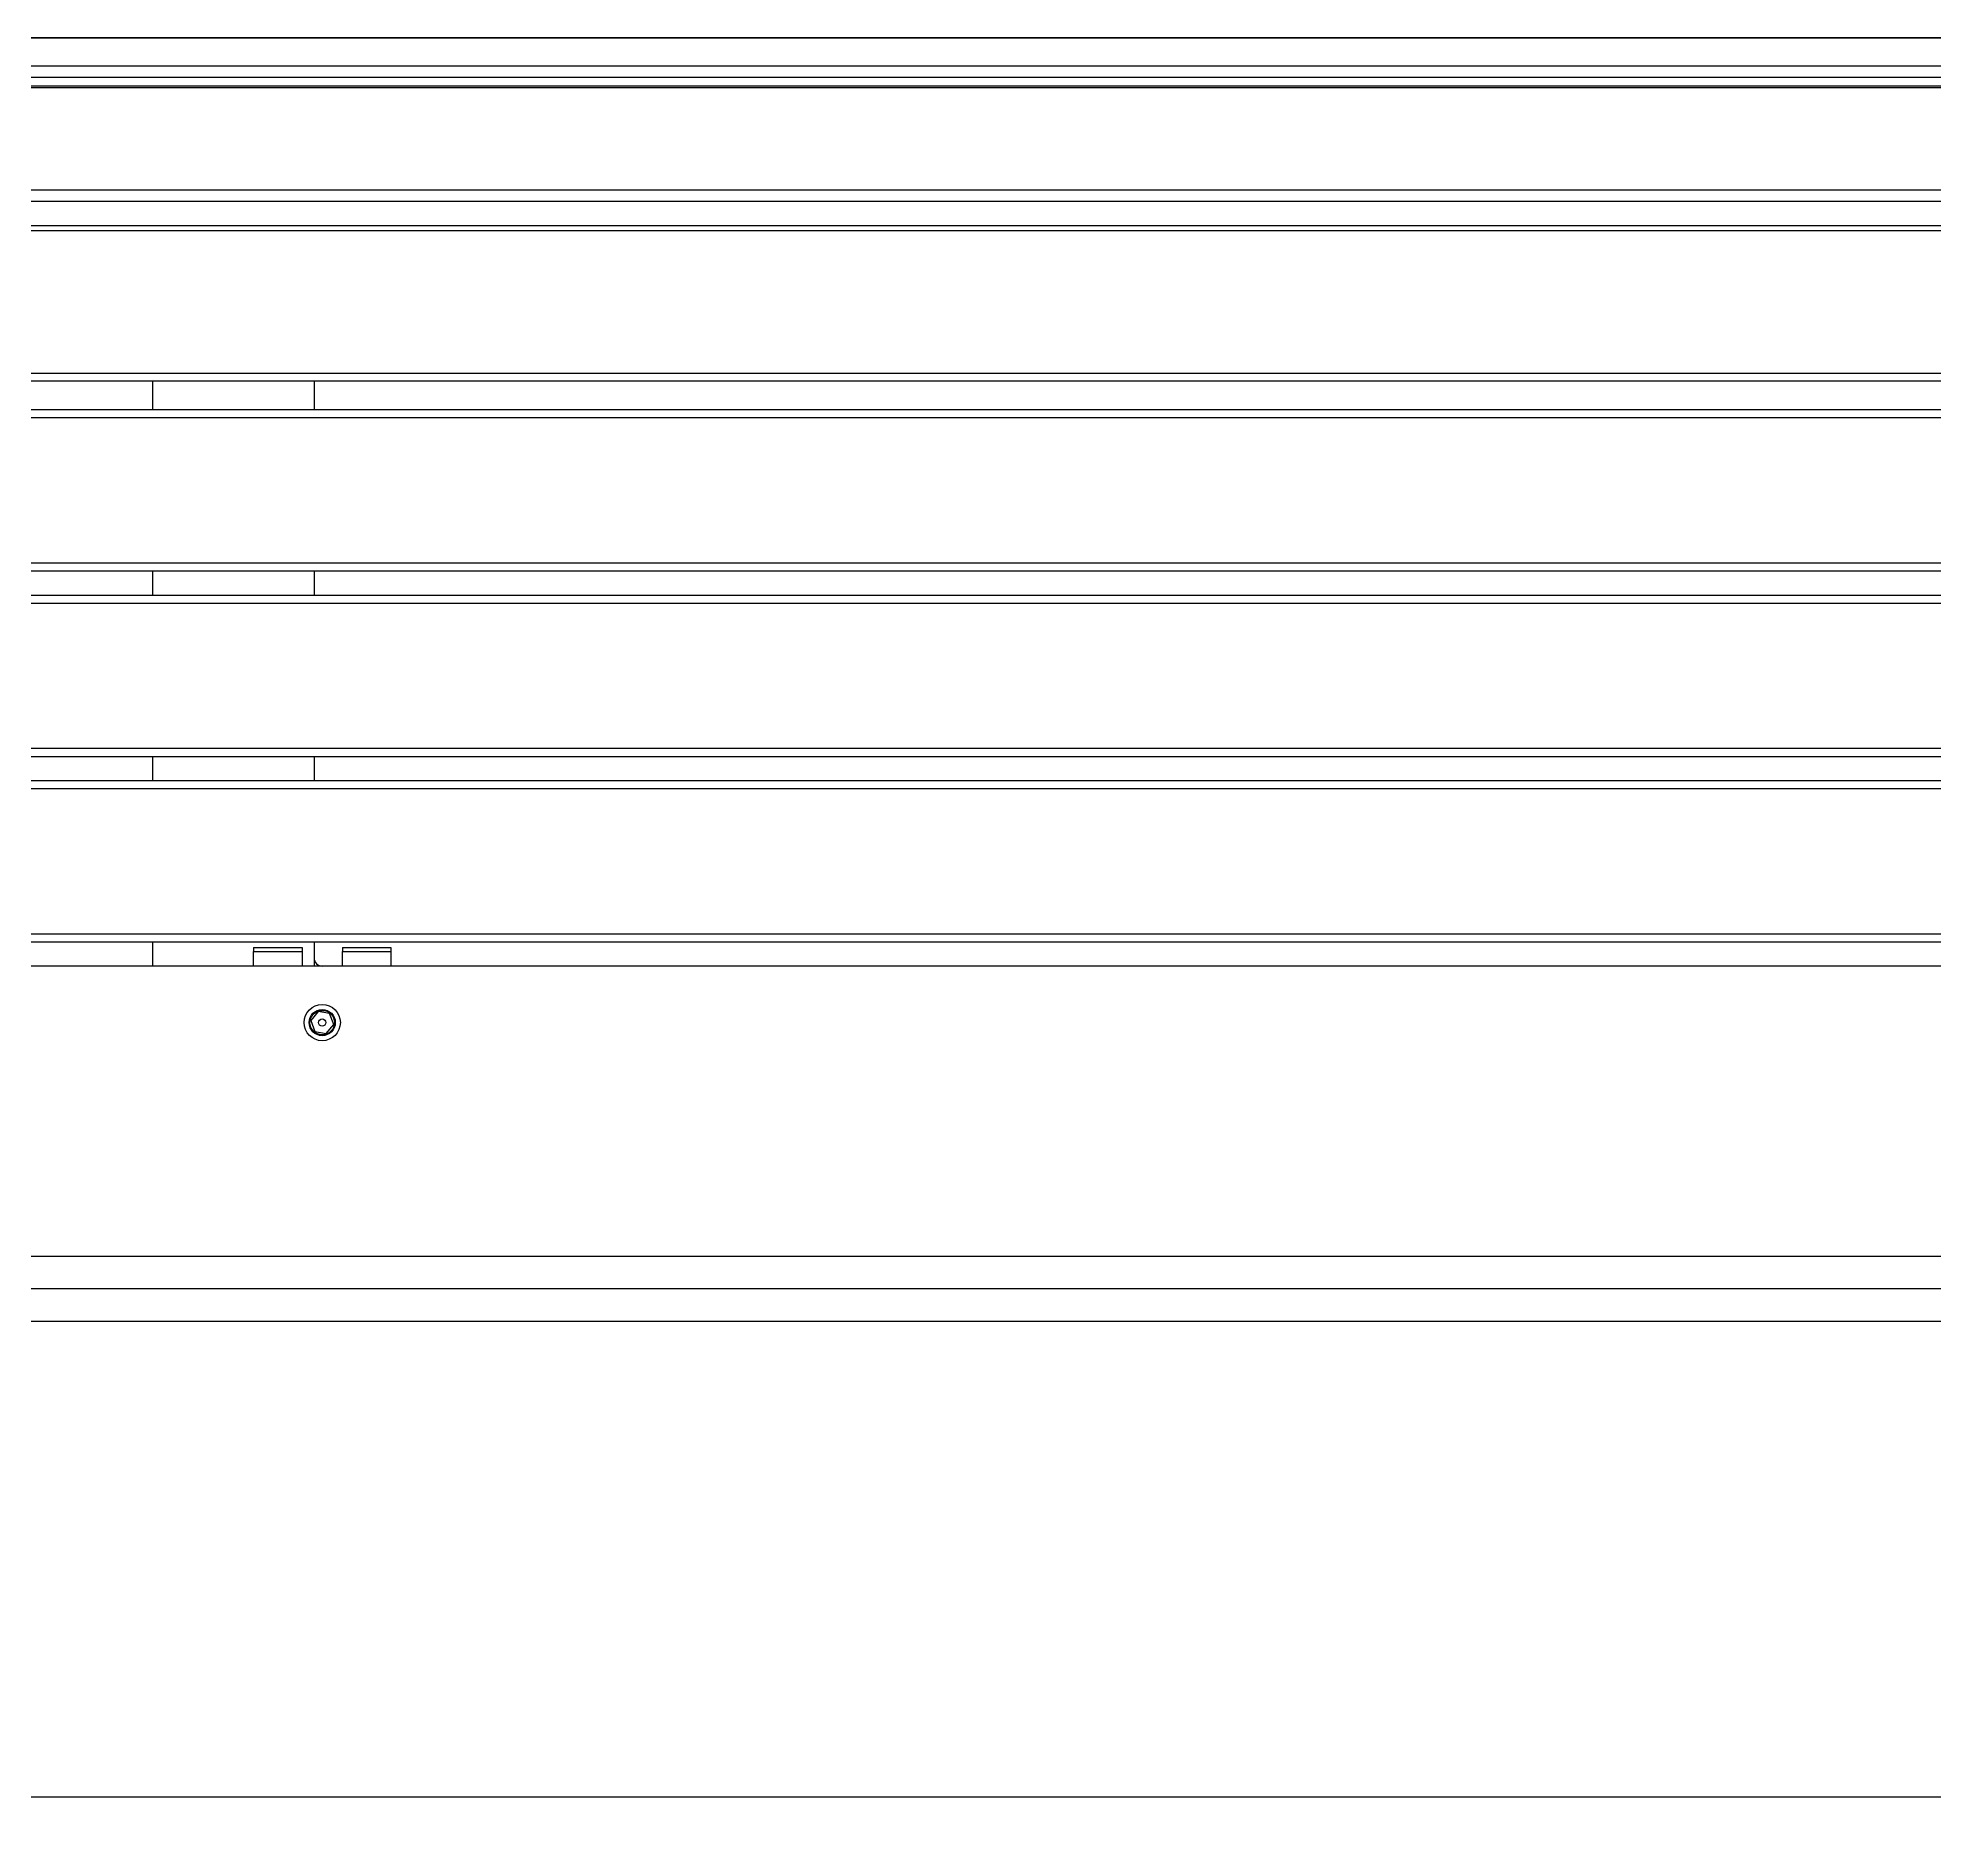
# Model space of a CAD drawing. Header units: millimetres. Extents: x 11004 to 16944, y 3085 to 7285.
# Drawn here: x 14504.3 to 14974.4, y 5888.5 to 6334.6 of the extents above; entities that cross this region are included whole.
import ezdxf

# ---------------------------------------------------------------- set-up
doc = ezdxf.new("R2010")
doc.units = ezdxf.units.MM
doc.header["$LTSCALE"] = 0.3
doc.styles.add('SEACAD_Arial', font='arial.ttf', dxfattribs={"width": 0.8})
doc.dimstyles.new('ISO-25', dxfattribs={"dimtxt": 1.6, "dimasz": 2, "dimexe": 0.5, "dimexo": 1.5, "dimtad": 1, "dimdec": 0, "dimtxsty": 'SEACAD_Arial', "dimcen": 2, "dimadec": 0, "dimazin": 0, "dimtfac": 1, "dimtdec": 0, "dimtmove": 0, "dimatfit": 3, "dimfxl": 1, "dimarcsym": 0})

# ---------------------------------------------------------------- blocks, each defined once
blk = doc.blocks.new('*D144')
at = {"color": 0, "lineweight": -2, "transparency": 16777216}
for p, q in [((13375.8, 5992.45), (13375.8, 5888.53)), ((15175.8, 5992.45), (15175.8, 5888.53)), ((13415.8, 5898.53), (15135.8, 5898.53))]:
    blk.add_line(p, q, dxfattribs=at)
at = {"color": 0, "transparency": 16777216}
for points in [[(13415.8, 5905.2), (13415.8, 5891.86), (13375.8, 5898.53)], [(15135.8, 5905.2), (15135.8, 5891.86), (15175.8, 5898.53)]]:
    blk.add_solid(points, dxfattribs=at)
at = {"layer": 'Defpoints', "color": 0, "transparency": 16777216}
for p in [(13375.8, 6022.45), (15175.8, 6022.45), (15175.8, 5898.53)]:
    blk.add_point(p, dxfattribs=at)
at = {"color": 0, "transparency": 16777216, "insert": (14275.8, 5927.37), "char_height": 32, "attachment_point": 5, "style": 'SEACAD_Arial'}
blk.add_mtext('1800', dxfattribs=at)

msp = doc.modelspace()

# ---------------------------------------------------------------- linework, layer by layer
for p, q in [((13383.8, 6334.56), (15167.8, 6334.56)), ((15167.8, 6334.54), (13383.8, 6334.54)), ((13383.8, 6327.62), (15167.8, 6327.62)), ((13383.8, 6324.86), (15167.8, 6324.86)), ((15167.8, 6322.57), (13383.8, 6322.57)), ((13383.8, 6322.26), (15167.8, 6322.26)), ((13383.8, 6296.92), (15167.8, 6296.92)), ((13383.8, 6294.09), (15167.8, 6294.09)), ((15167.8, 6287.95), (13383.8, 6287.95)), ((15167.8, 6286.76), (13383.8, 6286.76)), ((15167.8, 6251.38), (13383.8, 6251.38)), ((15167.8, 6249.45), (13383.8, 6249.45)), ((14532.8, 6242.45), (14532.8, 6249.45)), ((14572.8, 6249.45), (14572.8, 6242.45)), ((13383.8, 6242.45), (15167.8, 6242.45)), ((13383.8, 6240.45), (15167.8, 6240.45)), ((13383.8, 6204.45), (15167.8, 6204.45)), ((13383.8, 6202.45), (15167.8, 6202.45)), ((14532.8, 6196.45), (14532.8, 6202.45)), ((14572.8, 6202.45), (14572.8, 6196.45)), ((13383.8, 6196.45), (15167.8, 6196.45)), ((13383.8, 6194.45), (15167.8, 6194.45)), ((13383.8, 6158.45), (15167.8, 6158.45)), ((13383.8, 6156.45), (15167.8, 6156.45)), ((14532.8, 6150.45), (14532.8, 6156.45)), ((14572.8, 6156.45), (14572.8, 6150.45)), ((13383.8, 6150.45), (15167.8, 6150.45)), ((13383.8, 6148.45), (15167.8, 6148.45)), ((13383.8, 6112.45), (15167.8, 6112.45)), ((13383.8, 6110.45), (15167.8, 6110.45)), ((14532.8, 6104.45), (14532.8, 6110.45)), ((14557.8, 6109.05), (14569.8, 6109.05)), ((14557.8, 6109.05), (14557.8, 6108.05)), ((14557.8, 6108.05), (14569.8, 6108.05)), ((14557.8, 6104.45), (14557.8, 6108.05)), ((14569.8, 6109.05), (14569.8, 6108.05)), ((14569.8, 6108.05), (14569.8, 6104.45)), ((14572.8, 6110.45), (14572.8, 6104.45)), ((14579.8, 6109.05), (14591.8, 6109.05)), ((14579.8, 6109.05), (14579.8, 6108.05)), ((14579.8, 6108.05), (14591.8, 6108.05)), ((14579.8, 6104.45), (14579.8, 6108.05)), ((14591.8, 6109.05), (14591.8, 6108.05)), ((14591.8, 6108.05), (14591.8, 6104.45)), ((15171.8, 6104.45), (13379.8, 6104.45)), ((14573.8, 6093.16), (14571.95, 6090.94)), ((14576.64, 6092.67), (14573.8, 6093.16)), ((14577.64, 6089.96), (14576.64, 6092.66)), ((14571.95, 6090.94), (14572.95, 6088.23)), ((14572.95, 6088.23), (14575.79, 6087.74)), ((14575.79, 6087.74), (14577.64, 6089.96)), ((15171.8, 6032.45), (13379.8, 6032.45)), ((15171.8, 6024.45), (13379.8, 6024.45))]:
    msp.add_line(p, q)
at = {"color": 7, "linetype": 'Continuous'}
msp.add_line((13245.3, 6016.45), (15300.3, 6016.45), dxfattribs=at)
at = {"flags": 128}
for points in [[(14573.8, 6093.16), (14573.8, 6093.16), (14573.8, 6093.16), (14573.8, 6093.16), (14573.8, 6093.16), (14573.8, 6093.16), (14573.8, 6093.16), (14573.8, 6093.16), (14573.8, 6093.16)], [(14576.64, 6092.66), (14576.64, 6092.66), (14576.64, 6092.66), (14576.64, 6092.66), (14576.64, 6092.67), (14576.64, 6092.67), (14576.64, 6092.67), (14576.64, 6092.67), (14576.64, 6092.67)], [(14571.95, 6090.94), (14571.95, 6090.94), (14571.95, 6090.94), (14571.95, 6090.94), (14571.95, 6090.94), (14571.95, 6090.94), (14571.95, 6090.94), (14571.95, 6090.94), (14571.95, 6090.94)], [(14572.95, 6088.23), (14572.95, 6088.23), (14572.95, 6088.23), (14572.95, 6088.23), (14572.95, 6088.23), (14572.95, 6088.23), (14572.95, 6088.23), (14572.95, 6088.23), (14572.95, 6088.23)], [(14575.79, 6087.74), (14575.79, 6087.74), (14575.79, 6087.74), (14575.79, 6087.74), (14575.79, 6087.74), (14575.79, 6087.74), (14575.79, 6087.74), (14575.79, 6087.74), (14575.79, 6087.74)], [(14577.64, 6089.96), (14577.64, 6089.96), (14577.64, 6089.96), (14577.64, 6089.96), (14577.64, 6089.96), (14577.64, 6089.96), (14577.64, 6089.96), (14577.64, 6089.96), (14577.64, 6089.96)]]:
    msp.add_lwpolyline(points, dxfattribs=at)
for radius in [4.5, 3.25, 3.1, 3.03, 0.894]:
    msp.add_circle((14574.8, 6090.45), radius)
msp.add_arc((14574.8, 6106.45), 2, 180, 270)

# ---------------------------------------------------------------- dimensions: what is measured, and where the dimension line sits
dim = msp.add_linear_dim(base=(15175.8, 5898.53), p1=(13375.8, 6022.45), p2=(15175.8, 6022.45), dimstyle='ISO-25')
dim.commit()
dim.dimension.update_dxf_attribs({"geometry": '*D144', "text_midpoint": (14275.8, 5927.37)})

doc.saveas('drawing.dxf')
